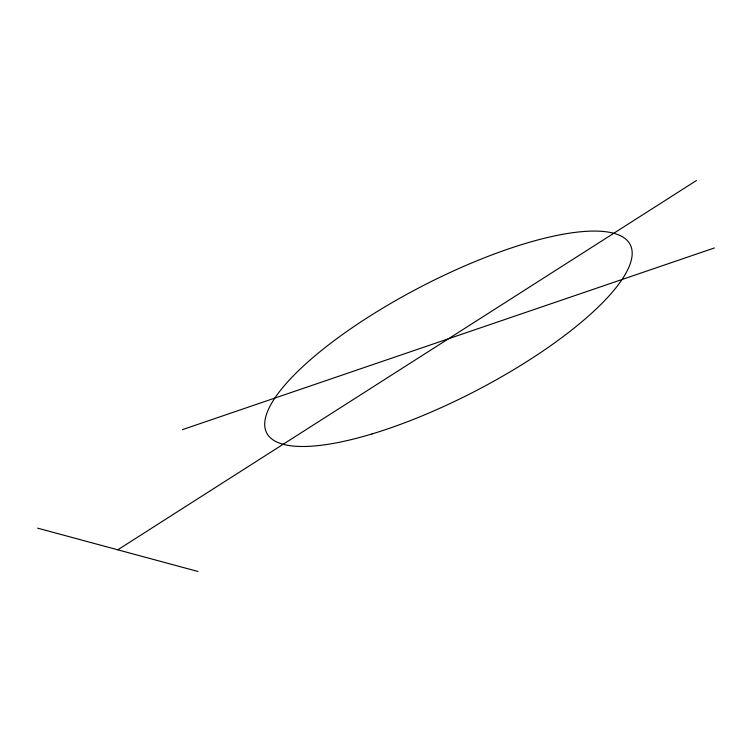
<?xml version="1.0" encoding="UTF-8"?>
<svg xmlns="http://www.w3.org/2000/svg" width="752" height="752" viewBox="0 0 752 752"><rect width="100%" height="100%" fill="white"/><g stroke="black" fill="none" stroke-linecap="round" stroke-linejoin="round"><path stroke-width="1.13" d="M117.782 549.815L696.427 180.527M182.473 429.627L714.4 247.953M37.6 528.148L197.955 571.473M371.996 433.942A204.704 58.825 -27.4 0 0 631.36 247.502A204.704 58.825 -27.4 0 0 341.953 334.922A204.704 58.825 -27.4 0 0 371.996 433.942"/></g></svg>
